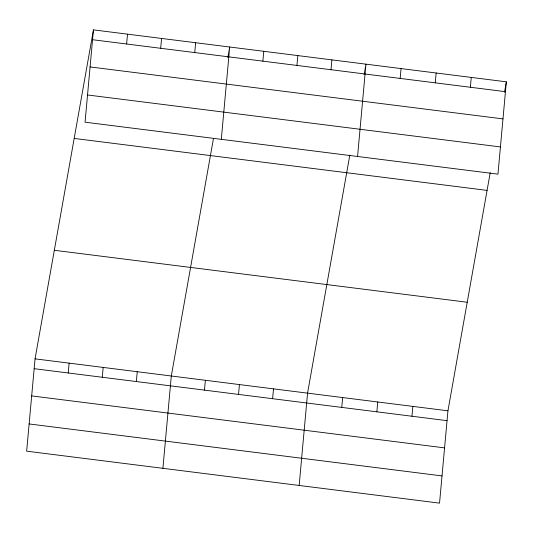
<?xml version="1.0" encoding="UTF-8"?>
<svg xmlns="http://www.w3.org/2000/svg" width="533" height="533" viewBox="0 0 533 533"><rect width="100%" height="100%" fill="white"/><g stroke="black" fill="none" stroke-linecap="round" stroke-linejoin="round"><path stroke-width="0.8" d="M93.455 29.868L85.053 122.19L497.949 174.151L506.35 81.829L93.455 29.868L35.051 358.849L26.65 451.171L439.545 503.132L447.947 410.81L490.22 172.705M68.217 372.98L69.117 363.133M126.621 43.999L127.52 34.159M102.283 377.264L103.182 367.424M160.686 48.29L161.579 38.443M136.348 381.555L137.241 371.708M194.752 52.574L195.644 42.727M162.905 468.314L171.306 375.992L213.433 138.693M221.308 139.34L229.71 47.017L227.851 57.471M204.479 390.129L205.372 380.282M262.876 61.148L263.775 51.301M238.537 394.413L239.437 384.566M296.941 65.432L297.84 55.592M272.603 398.697L273.502 388.857M331.006 69.723L331.899 59.876M299.16 485.463L307.561 393.141L349.835 155.036M357.563 156.489L365.964 64.167L364.112 74.62M341.766 407.405L342.659 397.558M400.163 78.424L401.063 68.584M376.858 411.822L377.757 401.975M435.261 82.842L436.161 73.001M411.956 416.24L412.848 406.393M470.359 87.259L471.252 77.418M504.491 92.289L506.35 81.829M92.555 39.715L505.457 91.676M90.084 66.931L502.979 118.892M87.532 94.974L500.427 146.935M74.18 138.433L487.075 190.394M54.326 250.283L467.221 302.244M35.051 358.849L447.947 410.81M34.159 368.689L447.054 420.657M31.68 395.906L444.575 447.873M29.128 423.948L442.024 475.916"/></g></svg>
